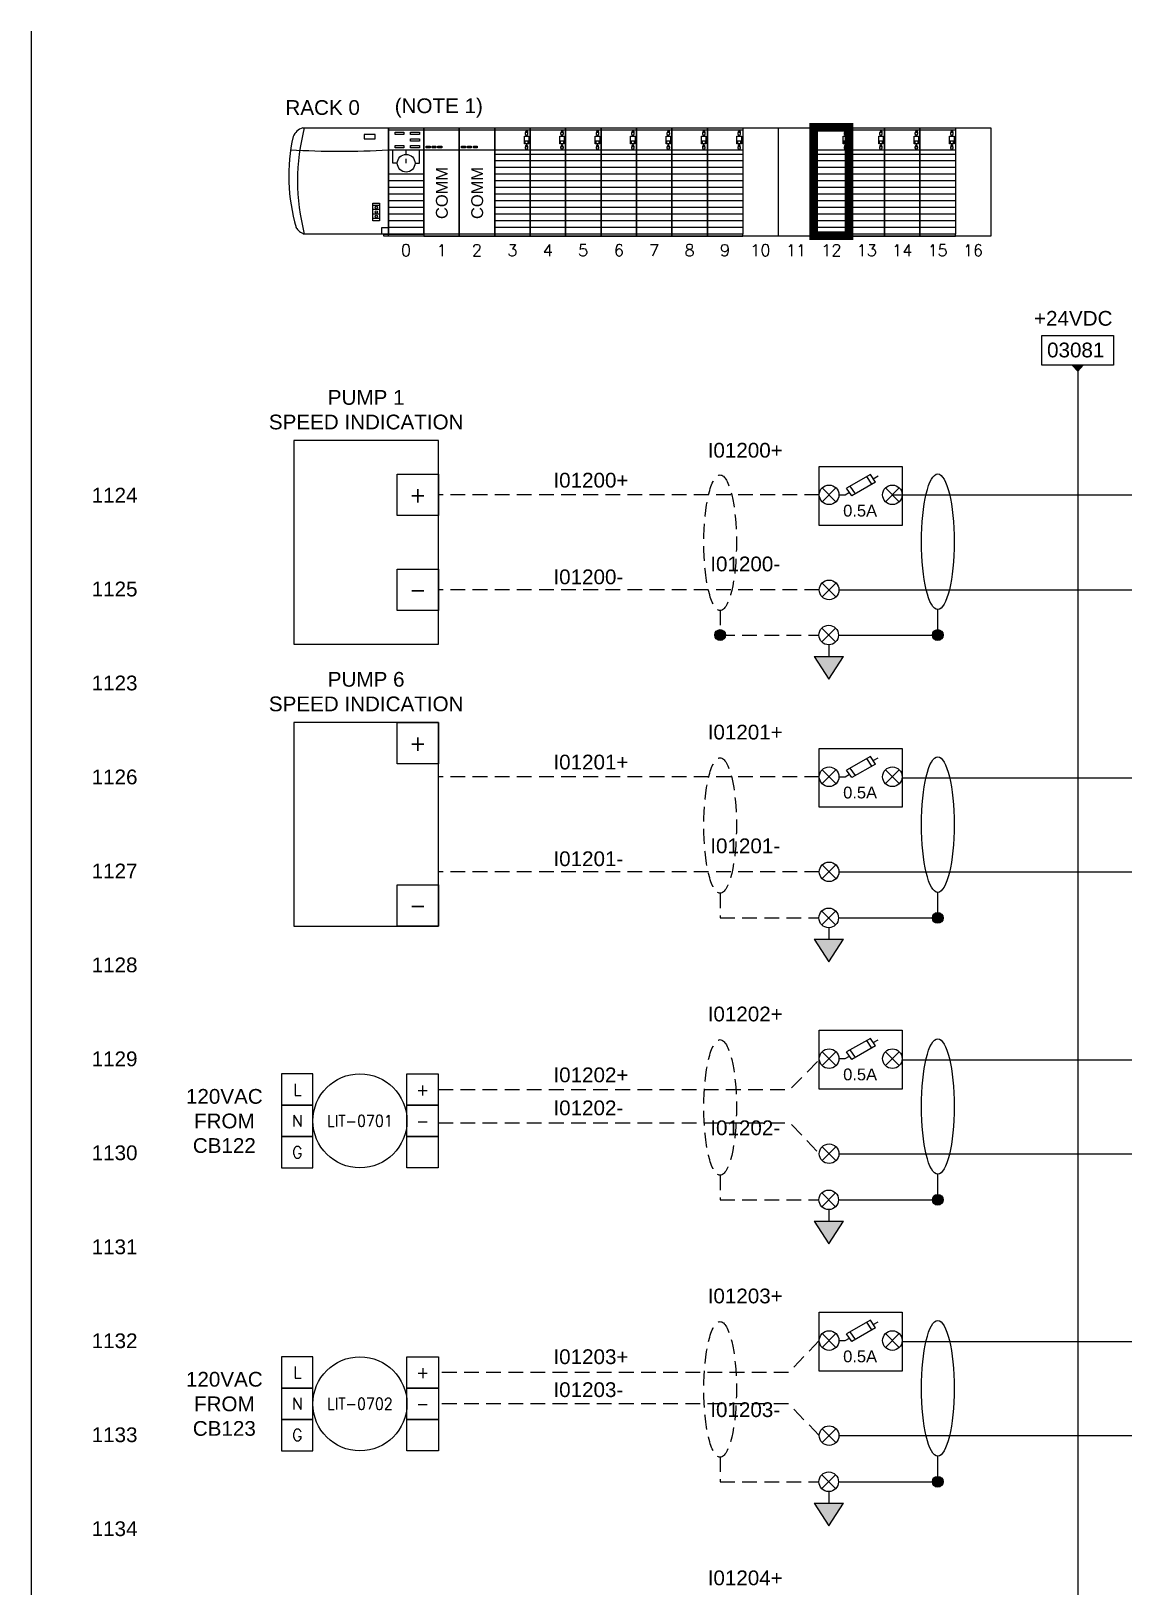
# Paper-space layout 'ANALOG INPUT CARD - A1 Sheet' of a CAD drawing. Extents: x 50 to 806, y 22 to 574.
# Drawn here: x 432.5 to 617.7, y 310.2 to 574 of the extents above; entities that cross this region are included whole.
import ezdxf
from ezdxf.enums import TextEntityAlignment as Align

# ---------------------------------------------------------------- set-up
doc = ezdxf.new("R2010")
doc.units = 0
doc.linetypes.add('HIDDEN', pattern=[0.375, 0.25, -0.125])
doc.layers.add('N-ANNO-TEXT', color=2, linetype='Continuous')
doc.layers.add('N-DIAG-HIDDEN', color=4, linetype='Continuous')
doc.layers.add('N-DIAG', color=4, linetype='Continuous', lineweight=25)
doc.layers.add('N-EQPM', color=4, linetype='Continuous', lineweight=25)
doc.styles.add('_CGS_2-5_NOTES', font='arial.ttf', dxfattribs={"height": 2.5})
doc.styles.add('ARIL', font='romans')
doc.styles.get("Standard").update_dxf_attribs({"font": 'arial.ttf'})
doc.styles.add('T1_2_5', font='simplex.shx', dxfattribs={"height": 2.5})

psp = doc.layouts.new('ANALOG INPUT CARD - A1 Sheet')

# ---------------------------------------------------------------- hatches: boundary and pattern name
at = {"layer": 'N-DIAG'}
for points in [[(609.89, 516.35), (610.82, 517.35), (608.96, 517.35)], [(567.68, 464.14), (570.16, 467.98), (565.19, 467.98)], [(567.68, 416.19), (570.16, 420.03), (565.19, 420.03)], [(567.68, 368.4), (570.16, 372.24), (565.19, 372.24)], [(567.68, 320.6), (570.16, 324.45), (565.19, 324.45)]]:
    psp.add_hatch(color=256, dxfattribs=at).paths.add_polyline_path(points)
h = psp.add_hatch(color=256, dxfattribs=at)
edge = h.paths.add_edge_path()
edge.add_arc((549.27, 471.61), 0.917, 0, 360)
h = psp.add_hatch(color=256, dxfattribs=at)
edge = h.paths.add_edge_path()
edge.add_arc((549.27, 471.61), 0.917, 0, 360)
h = psp.add_hatch(color=256, dxfattribs=at)
edge = h.paths.add_edge_path()
edge.add_arc((586.16, 471.61), 0.917, 0, 360)
h = psp.add_hatch(color=256, dxfattribs=at)
edge = h.paths.add_edge_path()
edge.add_arc((586.16, 471.61), 0.917, 0, 360)
h = psp.add_hatch(color=256, dxfattribs=at)
edge = h.paths.add_edge_path()
edge.add_arc((586.16, 423.66), 0.917, 0, 360)
h = psp.add_hatch(color=256, dxfattribs=at)
edge = h.paths.add_edge_path()
edge.add_arc((586.16, 423.66), 0.917, 0, 360)
h = psp.add_hatch(color=256, dxfattribs=at)
edge = h.paths.add_edge_path()
edge.add_arc((586.16, 375.87), 0.917, 0, 360)
h = psp.add_hatch(color=256, dxfattribs=at)
edge = h.paths.add_edge_path()
edge.add_arc((586.16, 375.87), 0.917, 0, 360)
h = psp.add_hatch(color=256, dxfattribs=at)
edge = h.paths.add_edge_path()
edge.add_arc((586.16, 328.07), 0.917, 0, 360)
h = psp.add_hatch(color=256, dxfattribs=at)
edge = h.paths.add_edge_path()
edge.add_arc((586.16, 328.07), 0.917, 0, 360)

# ---------------------------------------------------------------- linework, layer by layer
psp.add_line((499.06, 539.6), (493.05, 539.6))
for points in [[(499.06, 539.23), (505.07, 539.23), (505.07, 539.6), (499.06, 539.6)], [(505.07, 539.23), (511.07, 539.23), (511.07, 539.6), (505.07, 539.6)]]:
    psp.add_lwpolyline(points, close=True)
for p, q in [((609.89, 516.35), (608.96, 517.35)), ((610.82, 517.35), (608.96, 517.35)), ((609.89, 516.35), (610.82, 517.35)), ((609.89, 516.35), (609.89, 512.68)), ((569.4, 479.27), (681.06, 479.27)), ((565.19, 467.98), (567.68, 464.14)), ((567.68, 464.14), (570.16, 467.98)), ((580.13, 447.41), (681.06, 447.41)), ((569.4, 431.47), (681.06, 431.47)), ((565.19, 420.03), (567.68, 416.19)), ((567.68, 416.19), (570.16, 420.03)), ((580.13, 399.61), (681.06, 399.61)), ((569.4, 383.68), (681.06, 383.68)), ((565.19, 372.24), (567.68, 368.4)), ((567.68, 368.4), (570.16, 372.24)), ((580.13, 351.82), (609.89, 351.82)), ((609.89, 351.82), (681.06, 351.82)), ((569.4, 335.89), (681.06, 335.89)), ((565.19, 324.45), (567.68, 320.6)), ((567.68, 320.6), (570.16, 324.45))]:
    psp.add_line(p, q, dxfattribs=at)
at = {"layer": 'N-DIAG', "ltscale": 10}
for p, q in [((609.89, 512.68), (609.89, 495.2)), ((578.47, 495.39), (609.89, 495.39)), ((609.89, 495.39), (681.06, 495.39))]:
    psp.add_line(p, q, dxfattribs=at)
at = {"layer": 'N-DIAG'}
for points in [[(609.89, 495.2), (609.89, 351.82)], [(567.68, 469.95), (567.68, 467.98)], [(565.19, 467.98), (570.16, 467.98)], [(565.19, 420.03), (570.16, 420.03)], [(567.68, 422), (567.68, 420.03)], [(565.19, 372.24), (570.16, 372.24)], [(567.68, 374.2), (567.68, 372.24)], [(609.89, 351.82), (609.89, 120.13)], [(565.19, 324.45), (570.16, 324.45)], [(567.68, 326.41), (567.68, 324.45)]]:
    psp.add_lwpolyline(points, dxfattribs=at)
for centre in [(549.27, 471.61), (549.27, 471.61), (586.16, 471.61), (586.16, 471.61), (586.16, 423.66), (586.16, 423.66), (586.16, 375.87), (586.16, 375.87), (586.16, 328.07), (586.16, 328.07)]:
    psp.add_circle(centre, 0.917, dxfattribs=at)
at = {"layer": 'N-DIAG', "linetype": 'HIDDEN', "ltscale": 10}
for centre in [(549.27, 487.27), (549.27, 439.32), (549.27, 391.53), (549.27, 343.73)]:
    psp.add_ellipse(centre, major_axis=(0, 11.49), ratio=0.241404, dxfattribs=at)
at = {"layer": 'N-DIAG'}
for centre in [(586.16, 487.43), (586.16, 439.48), (586.16, 391.69), (586.16, 343.9)]:
    psp.add_ellipse(centre, major_axis=(0, 11.49), ratio=0.241404, dxfattribs=at)
at = {"layer": 'N-DIAG-HIDDEN', "linetype": 'HIDDEN', "ltscale": 10}
for p, q in [((566.08, 495.39), (501.52, 495.39)), ((566.08, 479.27), (501.52, 479.27)), ((549.27, 471.61), (566.02, 471.61)), ((566.08, 447.59), (501.52, 447.59)), ((566.08, 431.47), (501.52, 431.47)), ((549.27, 423.66), (566.02, 423.66)), ((549.27, 375.87), (566.02, 375.87)), ((549.27, 328.07), (566.02, 328.07))]:
    psp.add_line(p, q, dxfattribs=at)
at = {"layer": 'N-DIAG-HIDDEN', "ltscale": 10}
for p, q in [((586.16, 471.61), (586.16, 475.94)), ((569.34, 471.61), (586.16, 471.61)), ((586.16, 423.66), (586.16, 427.99)), ((569.34, 423.66), (586.16, 423.66)), ((586.16, 375.87), (586.16, 380.2)), ((569.34, 375.87), (586.16, 375.87)), ((586.16, 328.07), (586.16, 332.41)), ((569.34, 328.07), (586.16, 328.07))]:
    psp.add_line(p, q, dxfattribs=at)
at = {"layer": 'N-DIAG-HIDDEN', "linetype": 'HIDDEN', "ltscale": 10, "flags": 128}
for points in [[(549.27, 475.78), (549.27, 471.61), (549.27, 471.61)], [(549.27, 427.83), (549.27, 423.66), (549.27, 423.66)], [(501.51, 394.56), (561.12, 394.56), (566.08, 399.61)], [(501.51, 388.91), (561.12, 388.91), (566.08, 383.68)], [(549.27, 380.03), (549.27, 375.87), (549.27, 375.87)], [(566.08, 352.01), (560.89, 346.61), (501.52, 346.61)], [(566.08, 335.89), (560.89, 341.29), (501.52, 341.29)], [(549.27, 332.24), (549.27, 328.07), (549.27, 328.07)]]:
    psp.add_lwpolyline(points, dxfattribs=at)
at = {"layer": 'N-EQPM'}
for p, q in [((432.5, 574), (432.5, 70)), ((493.05, 557.24), (499.06, 557.24)), ((499.06, 557.24), (505.07, 557.24)), ((505.07, 557.24), (511.07, 557.24)), ((511.07, 557.24), (517.08, 557.24)), ((516.31, 556.91), (516.35, 556.9)), ((516.63, 556.79), (516.63, 556.81)), ((517.08, 557.62), (517.08, 539.23)), ((517.08, 557.24), (523.08, 557.24)), ((522.32, 556.91), (522.36, 556.9)), ((522.63, 556.79), (522.64, 556.81)), ((523.08, 557.24), (529.09, 557.24)), ((528.33, 556.91), (528.37, 556.9)), ((528.64, 556.79), (528.64, 556.81)), ((529.09, 557.24), (535.1, 557.24)), ((534.33, 556.91), (534.37, 556.9)), ((534.64, 556.79), (534.65, 556.81)), ((535.1, 557.24), (541.1, 557.24)), ((540.34, 556.91), (540.38, 556.9)), ((540.65, 556.79), (540.66, 556.81)), ((541.1, 557.24), (547.11, 557.24)), ((546.34, 556.91), (546.38, 556.9)), ((546.66, 556.79), (546.66, 556.81)), ((547.11, 557.62), (547.11, 539.23)), ((547.11, 557.24), (553.11, 557.24)), ((552.35, 556.91), (552.39, 556.9)), ((552.66, 556.79), (552.67, 556.81)), ((559.12, 557.62), (559.12, 539.23)), ((565.13, 557.24), (571.13, 557.24)), ((570.37, 556.91), (570.41, 556.9)), ((570.68, 556.79), (570.69, 556.81)), ((571.13, 557.24), (577.14, 557.24)), ((576.37, 556.91), (576.41, 556.9)), ((576.69, 556.79), (576.69, 556.81)), ((577.14, 557.24), (583.14, 557.24)), ((582.38, 556.91), (582.42, 556.9)), ((582.69, 556.79), (582.7, 556.81)), ((583.14, 557.24), (589.15, 557.24)), ((588.39, 556.91), (588.43, 556.9)), ((588.7, 556.79), (588.7, 556.81)), ((499.46, 554.52), (500.11, 554.52)), ((499.46, 554.24), (499.46, 554.52)), ((500.11, 554.24), (499.46, 554.24)), ((500.11, 554.52), (500.11, 554.24)), ((500.46, 554.52), (501.1, 554.52)), ((500.46, 554.24), (500.46, 554.52)), ((501.1, 554.24), (500.46, 554.24)), ((501.1, 554.52), (501.1, 554.24)), ((501.45, 554.52), (502.09, 554.52)), ((501.45, 554.24), (501.45, 554.52)), ((502.09, 554.24), (501.45, 554.24)), ((502.09, 554.52), (502.09, 554.24)), ((505.46, 554.52), (506.1, 554.52)), ((505.46, 554.24), (505.46, 554.52)), ((506.1, 554.24), (505.46, 554.24)), ((506.1, 554.52), (506.1, 554.24)), ((506.45, 554.52), (507.09, 554.52)), ((506.45, 554.24), (506.45, 554.52)), ((507.09, 554.24), (506.45, 554.24)), ((507.09, 554.52), (507.09, 554.24)), ((507.45, 554.52), (508.09, 554.52)), ((507.45, 554.24), (507.45, 554.52)), ((508.09, 554.24), (507.45, 554.24)), ((508.09, 554.52), (508.09, 554.24)), ((493.05, 553.86), (499.06, 553.86)), ((493.8, 551.61), (493.8, 553.86)), ((494.56, 551.61), (493.8, 551.61)), ((496.06, 553.11), (496.06, 553.86)), ((496.06, 551.61), (496.06, 552.36)), ((497.56, 551.61), (498.31, 551.61)), ((498.31, 551.61), (498.31, 553.86)), ((499.06, 553.86), (505.07, 553.86)), ((505.07, 553.86), (511.07, 553.86)), ((511.07, 553.86), (517.08, 553.86)), ((517.08, 553.11), (511.07, 553.11)), ((517.08, 551.99), (511.07, 551.99)), ((517.08, 553.86), (523.08, 553.86)), ((523.08, 553.11), (517.08, 553.11)), ((523.08, 551.99), (517.08, 551.99)), ((523.08, 553.86), (529.09, 553.86)), ((529.09, 553.11), (523.08, 553.11)), ((529.09, 551.99), (523.08, 551.99)), ((529.09, 553.86), (535.1, 553.86)), ((535.1, 553.11), (529.09, 553.11)), ((535.1, 551.99), (529.09, 551.99)), ((535.1, 553.86), (541.1, 553.86)), ((541.1, 553.11), (535.1, 553.11)), ((541.1, 551.99), (535.1, 551.99)), ((541.1, 553.86), (547.11, 553.86)), ((547.11, 553.11), (541.1, 553.11)), ((547.11, 551.99), (541.1, 551.99)), ((547.11, 553.86), (553.11, 553.86)), ((553.11, 553.11), (547.11, 553.11)), ((553.11, 551.99), (547.11, 551.99)), ((565.13, 553.86), (571.13, 553.86)), ((571.13, 553.11), (565.13, 553.11)), ((571.13, 551.99), (565.13, 551.99)), ((571.13, 553.86), (577.14, 553.86)), ((577.14, 553.11), (571.13, 553.11)), ((577.14, 551.99), (571.13, 551.99)), ((577.14, 553.86), (583.14, 553.86)), ((583.14, 553.11), (577.14, 553.11)), ((583.14, 551.99), (577.14, 551.99)), ((583.14, 553.86), (589.15, 553.86)), ((589.15, 553.11), (583.14, 553.11)), ((589.15, 551.99), (583.14, 551.99)), ((499.06, 549.74), (493.05, 549.74)), ((499.06, 548.61), (493.05, 548.61)), ((517.08, 550.86), (511.07, 550.86)), ((517.08, 549.74), (511.07, 549.74)), ((517.08, 548.61), (511.07, 548.61)), ((523.08, 550.86), (517.08, 550.86)), ((523.08, 549.74), (517.08, 549.74)), ((523.08, 548.61), (517.08, 548.61)), ((529.09, 550.86), (523.08, 550.86)), ((529.09, 549.74), (523.08, 549.74)), ((529.09, 548.61), (523.08, 548.61)), ((535.1, 550.86), (529.09, 550.86)), ((535.1, 549.74), (529.09, 549.74)), ((535.1, 548.61), (529.09, 548.61)), ((541.1, 550.86), (535.1, 550.86)), ((541.1, 549.74), (535.1, 549.74)), ((541.1, 548.61), (535.1, 548.61)), ((547.11, 550.86), (541.1, 550.86)), ((547.11, 549.74), (541.1, 549.74)), ((547.11, 548.61), (541.1, 548.61)), ((553.11, 550.86), (547.11, 550.86)), ((553.11, 549.74), (547.11, 549.74)), ((553.11, 548.61), (547.11, 548.61)), ((571.13, 550.86), (565.13, 550.86)), ((571.13, 549.74), (565.13, 549.74)), ((571.13, 548.61), (565.13, 548.61)), ((577.14, 550.86), (571.13, 550.86)), ((577.14, 549.74), (571.13, 549.74)), ((577.14, 548.61), (571.13, 548.61)), ((583.14, 550.86), (577.14, 550.86)), ((583.14, 549.74), (577.14, 549.74)), ((583.14, 548.61), (577.14, 548.61)), ((589.15, 550.86), (583.14, 550.86)), ((589.15, 549.74), (583.14, 549.74)), ((589.15, 548.61), (583.14, 548.61)), ((499.06, 547.48), (493.05, 547.48)), ((499.06, 546.36), (493.05, 546.36)), ((517.08, 547.48), (511.07, 547.48)), ((517.08, 546.36), (511.07, 546.36)), ((523.08, 547.48), (517.08, 547.48)), ((523.08, 546.36), (517.08, 546.36)), ((529.09, 547.48), (523.08, 547.48)), ((529.09, 546.36), (523.08, 546.36)), ((535.1, 547.48), (529.09, 547.48)), ((535.1, 546.36), (529.09, 546.36)), ((541.1, 547.48), (535.1, 547.48)), ((541.1, 546.36), (535.1, 546.36)), ((547.11, 547.48), (541.1, 547.48)), ((547.11, 546.36), (541.1, 546.36)), ((553.11, 547.48), (547.11, 547.48)), ((553.11, 546.36), (547.11, 546.36)), ((571.13, 547.48), (565.13, 547.48)), ((571.13, 546.36), (565.13, 546.36)), ((577.14, 547.48), (571.13, 547.48)), ((577.14, 546.36), (571.13, 546.36)), ((583.14, 547.48), (577.14, 547.48)), ((583.14, 546.36), (577.14, 546.36)), ((589.15, 547.48), (583.14, 547.48)), ((589.15, 546.36), (583.14, 546.36)), ((490.43, 544.48), (491.55, 544.48)), ((491.55, 543.73), (490.43, 543.73)), ((499.06, 545.23), (493.05, 545.23)), ((499.06, 544.11), (493.05, 544.11)), ((517.08, 545.23), (511.07, 545.23)), ((517.08, 544.11), (511.07, 544.11)), ((523.08, 545.23), (517.08, 545.23)), ((523.08, 544.11), (517.08, 544.11)), ((529.09, 545.23), (523.08, 545.23)), ((529.09, 544.11), (523.08, 544.11)), ((535.1, 545.23), (529.09, 545.23)), ((535.1, 544.11), (529.09, 544.11)), ((541.1, 545.23), (535.1, 545.23)), ((541.1, 544.11), (535.1, 544.11)), ((547.11, 545.23), (541.1, 545.23)), ((547.11, 544.11), (541.1, 544.11)), ((553.11, 545.23), (547.11, 545.23)), ((553.11, 544.11), (547.11, 544.11)), ((571.13, 545.23), (565.13, 545.23)), ((571.13, 544.11), (565.13, 544.11)), ((577.14, 545.23), (571.13, 545.23)), ((577.14, 544.11), (571.13, 544.11)), ((583.14, 545.23), (577.14, 545.23)), ((583.14, 544.11), (577.14, 544.11)), ((589.15, 545.23), (583.14, 545.23)), ((589.15, 544.11), (583.14, 544.11)), ((491.55, 542.98), (490.43, 542.98)), ((491.55, 542.23), (490.43, 542.23)), ((499.06, 542.98), (493.05, 542.98)), ((499.06, 541.85), (493.05, 541.85)), ((499.06, 540.73), (493.05, 540.73)), ((517.08, 542.98), (511.07, 542.98)), ((517.08, 541.85), (511.07, 541.85)), ((517.08, 540.73), (511.07, 540.73)), ((523.08, 542.98), (517.08, 542.98)), ((523.08, 541.85), (517.08, 541.85)), ((523.08, 540.73), (517.08, 540.73)), ((529.09, 542.98), (523.08, 542.98)), ((529.09, 541.85), (523.08, 541.85)), ((529.09, 540.73), (523.08, 540.73)), ((535.1, 542.98), (529.09, 542.98)), ((535.1, 541.85), (529.09, 541.85)), ((535.1, 540.73), (529.09, 540.73)), ((541.1, 542.98), (535.1, 542.98)), ((541.1, 541.85), (535.1, 541.85)), ((541.1, 540.73), (535.1, 540.73)), ((547.11, 542.98), (541.1, 542.98)), ((547.11, 541.85), (541.1, 541.85)), ((547.11, 540.73), (541.1, 540.73)), ((553.11, 542.98), (547.11, 542.98)), ((553.11, 541.85), (547.11, 541.85)), ((553.11, 540.73), (547.11, 540.73)), ((571.13, 542.98), (565.13, 542.98)), ((571.13, 541.85), (565.13, 541.85)), ((571.13, 540.73), (565.13, 540.73)), ((577.14, 542.98), (571.13, 542.98)), ((577.14, 541.85), (571.13, 541.85)), ((577.14, 540.73), (571.13, 540.73)), ((583.14, 542.98), (577.14, 542.98)), ((583.14, 541.85), (577.14, 541.85)), ((583.14, 540.73), (577.14, 540.73)), ((589.15, 542.98), (583.14, 542.98)), ((589.15, 541.85), (583.14, 541.85)), ((589.15, 540.73), (583.14, 540.73)), ((505.07, 539.6), (499.06, 539.6)), ((511.07, 539.6), (505.07, 539.6)), ((517.08, 539.6), (511.07, 539.6)), ((523.08, 539.6), (517.08, 539.6)), ((529.09, 539.6), (523.08, 539.6)), ((535.1, 539.6), (529.09, 539.6)), ((541.1, 539.6), (535.1, 539.6)), ((547.11, 539.6), (541.1, 539.6)), ((553.11, 539.6), (547.11, 539.6)), ((571.13, 539.6), (565.13, 539.6)), ((577.14, 539.6), (571.13, 539.6)), ((583.14, 539.6), (577.14, 539.6)), ((589.15, 539.6), (583.14, 539.6)), ((574.75, 498.82), (570.72, 496.51)), ((574.75, 498.82), (570.72, 496.51)), ((574.75, 498.82), (570.72, 496.51)), ((574.75, 498.82), (570.72, 496.51)), ((574.75, 498.82), (570.72, 496.51)), ((574.75, 498.82), (570.72, 496.51)), ((575.6, 497.53), (574.75, 498.82)), ((575.6, 497.53), (574.75, 498.82)), ((575.6, 497.53), (574.75, 498.82)), ((575.6, 497.53), (574.75, 498.82)), ((575.6, 497.53), (574.75, 498.82)), ((575.6, 497.53), (574.75, 498.82)), ((575.22, 498.11), (576.04, 498.58)), ((575.22, 498.11), (576.04, 498.58)), ((575.22, 498.11), (576.04, 498.58)), ((575.22, 498.11), (576.04, 498.58)), ((575.22, 498.11), (576.04, 498.58)), ((575.22, 498.11), (576.04, 498.58)), ((566.64, 496.49), (568.85, 494.28)), ((568.85, 496.49), (566.64, 494.28)), ((566.64, 496.49), (568.85, 494.28)), ((568.85, 496.49), (566.64, 494.28)), ((566.64, 496.49), (568.85, 494.28)), ((568.85, 496.49), (566.64, 494.28)), ((566.64, 496.49), (568.85, 494.28)), ((568.85, 496.49), (566.64, 494.28)), ((571.58, 495.23), (570.72, 496.51)), ((571.58, 495.23), (570.72, 496.51)), ((571.58, 495.23), (570.72, 496.51)), ((571.58, 495.23), (570.72, 496.51)), ((571.58, 495.23), (570.72, 496.51)), ((571.58, 495.23), (570.72, 496.51)), ((572.19, 495.57), (571.33, 496.86)), ((572.19, 495.57), (571.33, 496.86)), ((572.19, 495.57), (571.33, 496.86)), ((572.19, 495.57), (571.33, 496.86)), ((572.19, 495.57), (571.33, 496.86)), ((572.19, 495.57), (571.33, 496.86)), ((575.6, 497.53), (571.58, 495.23)), ((575.6, 497.53), (571.58, 495.23)), ((575.6, 497.53), (571.58, 495.23)), ((575.6, 497.53), (571.58, 495.23)), ((575.6, 497.53), (571.58, 495.23)), ((575.6, 497.53), (571.58, 495.23)), ((575, 497.19), (574.14, 498.47)), ((575, 497.19), (574.14, 498.47)), ((575, 497.19), (574.14, 498.47)), ((575, 497.19), (574.14, 498.47)), ((575, 497.19), (574.14, 498.47)), ((575, 497.19), (574.14, 498.47)), ((577.37, 496.49), (579.58, 494.28)), ((579.58, 496.49), (577.37, 494.28)), ((577.37, 496.49), (579.58, 494.28)), ((579.58, 496.49), (577.37, 494.28)), ((569.4, 495.39), (570.46, 495.39)), ((569.4, 495.39), (570.46, 495.39)), ((570.46, 495.39), (571.2, 495.81)), ((570.46, 495.39), (571.2, 495.81)), ((570.46, 495.39), (571.2, 495.81)), ((570.46, 495.39), (571.2, 495.81)), ((570.46, 495.39), (571.2, 495.81)), ((570.46, 495.39), (571.2, 495.81)), ((566.64, 480.37), (568.85, 478.16)), ((568.85, 480.37), (566.64, 478.16)), ((566.57, 472.72), (568.78, 470.5)), ((568.78, 472.72), (566.57, 470.5)), ((574.75, 451.03), (570.72, 448.72)), ((574.75, 451.03), (570.72, 448.72)), ((574.75, 451.03), (570.72, 448.72)), ((574.75, 451.03), (570.72, 448.72)), ((574.75, 451.03), (570.72, 448.72)), ((574.75, 451.03), (570.72, 448.72)), ((575.6, 449.74), (574.75, 451.03)), ((575.6, 449.74), (574.75, 451.03)), ((575.6, 449.74), (574.75, 451.03)), ((575.6, 449.74), (574.75, 451.03)), ((575.6, 449.74), (574.75, 451.03)), ((575.6, 449.74), (574.75, 451.03)), ((566.64, 448.7), (568.85, 446.49)), ((568.85, 448.7), (566.64, 446.49)), ((566.64, 448.7), (568.85, 446.49)), ((568.85, 448.7), (566.64, 446.49)), ((566.64, 448.7), (568.85, 446.49)), ((568.85, 448.7), (566.64, 446.49)), ((566.64, 448.7), (568.85, 446.49)), ((568.85, 448.7), (566.64, 446.49)), ((571.58, 447.44), (570.72, 448.72)), ((571.58, 447.44), (570.72, 448.72)), ((571.58, 447.44), (570.72, 448.72)), ((571.58, 447.44), (570.72, 448.72)), ((571.58, 447.44), (570.72, 448.72)), ((571.58, 447.44), (570.72, 448.72)), ((572.19, 447.78), (571.33, 449.07)), ((572.19, 447.78), (571.33, 449.07)), ((572.19, 447.78), (571.33, 449.07)), ((572.19, 447.78), (571.33, 449.07)), ((572.19, 447.78), (571.33, 449.07)), ((572.19, 447.78), (571.33, 449.07)), ((575.6, 449.74), (571.58, 447.44)), ((575.6, 449.74), (571.58, 447.44)), ((575.6, 449.74), (571.58, 447.44)), ((575.6, 449.74), (571.58, 447.44)), ((575.6, 449.74), (571.58, 447.44)), ((575.6, 449.74), (571.58, 447.44)), ((575, 449.39), (574.14, 450.68)), ((575, 449.39), (574.14, 450.68)), ((575, 449.39), (574.14, 450.68)), ((575, 449.39), (574.14, 450.68)), ((575, 449.39), (574.14, 450.68)), ((575, 449.39), (574.14, 450.68)), ((575.22, 450.32), (576.04, 450.79)), ((575.22, 450.32), (576.04, 450.79)), ((575.22, 450.32), (576.04, 450.79)), ((575.22, 450.32), (576.04, 450.79)), ((575.22, 450.32), (576.04, 450.79)), ((575.22, 450.32), (576.04, 450.79)), ((577.37, 448.7), (579.58, 446.49)), ((579.58, 448.7), (577.37, 446.49)), ((577.37, 448.7), (579.58, 446.49)), ((579.58, 448.7), (577.37, 446.49)), ((569.4, 447.59), (570.46, 447.59)), ((569.4, 447.59), (570.46, 447.59)), ((570.46, 447.59), (571.2, 448.02)), ((570.46, 447.59), (571.2, 448.02)), ((570.46, 447.59), (571.2, 448.02)), ((570.46, 447.59), (571.2, 448.02)), ((570.46, 447.59), (571.2, 448.02)), ((570.46, 447.59), (571.2, 448.02)), ((566.64, 432.58), (568.85, 430.37)), ((568.85, 432.58), (566.64, 430.37)), ((566.57, 424.77), (568.78, 422.55)), ((568.78, 424.77), (566.57, 422.55)), ((566.64, 400.91), (568.85, 398.69)), ((568.85, 400.91), (566.64, 398.69)), ((566.64, 400.91), (568.85, 398.69)), ((568.85, 400.91), (566.64, 398.69)), ((566.64, 400.91), (568.85, 398.69)), ((568.85, 400.91), (566.64, 398.69)), ((566.64, 400.91), (568.85, 398.69)), ((568.85, 400.91), (566.64, 398.69)), ((574.75, 403.23), (570.72, 400.93)), ((574.75, 403.23), (570.72, 400.93)), ((574.75, 403.23), (570.72, 400.93)), ((574.75, 403.23), (570.72, 400.93)), ((574.75, 403.23), (570.72, 400.93)), ((574.75, 403.23), (570.72, 400.93)), ((571.58, 399.64), (570.72, 400.93)), ((571.58, 399.64), (570.72, 400.93)), ((571.58, 399.64), (570.72, 400.93)), ((571.58, 399.64), (570.72, 400.93)), ((571.58, 399.64), (570.72, 400.93)), ((571.58, 399.64), (570.72, 400.93)), ((572.19, 399.99), (571.33, 401.27)), ((572.19, 399.99), (571.33, 401.27)), ((572.19, 399.99), (571.33, 401.27)), ((572.19, 399.99), (571.33, 401.27)), ((572.19, 399.99), (571.33, 401.27)), ((572.19, 399.99), (571.33, 401.27)), ((575.6, 401.95), (571.58, 399.64)), ((575.6, 401.95), (571.58, 399.64)), ((575.6, 401.95), (571.58, 399.64)), ((575.6, 401.95), (571.58, 399.64)), ((575.6, 401.95), (571.58, 399.64)), ((575.6, 401.95), (571.58, 399.64)), ((575, 401.6), (574.14, 402.89)), ((575, 401.6), (574.14, 402.89)), ((575, 401.6), (574.14, 402.89)), ((575, 401.6), (574.14, 402.89)), ((575, 401.6), (574.14, 402.89)), ((575, 401.6), (574.14, 402.89)), ((575.6, 401.95), (574.75, 403.23)), ((575.6, 401.95), (574.75, 403.23)), ((575.6, 401.95), (574.75, 403.23)), ((575.6, 401.95), (574.75, 403.23)), ((575.6, 401.95), (574.75, 403.23)), ((575.6, 401.95), (574.75, 403.23)), ((575.22, 402.52), (576.04, 402.99)), ((575.22, 402.52), (576.04, 402.99)), ((575.22, 402.52), (576.04, 402.99)), ((575.22, 402.52), (576.04, 402.99)), ((575.22, 402.52), (576.04, 402.99)), ((575.22, 402.52), (576.04, 402.99)), ((577.37, 400.91), (579.58, 398.69)), ((579.58, 400.91), (577.37, 398.69)), ((577.37, 400.91), (579.58, 398.69)), ((579.58, 400.91), (577.37, 398.69)), ((569.4, 399.8), (570.46, 399.8)), ((569.4, 399.8), (570.46, 399.8)), ((570.46, 399.8), (571.2, 400.22)), ((570.46, 399.8), (571.2, 400.22)), ((570.46, 399.8), (571.2, 400.22)), ((570.46, 399.8), (571.2, 400.22)), ((570.46, 399.8), (571.2, 400.22)), ((570.46, 399.8), (571.2, 400.22)), ((566.64, 384.79), (568.85, 382.57)), ((568.85, 384.79), (566.64, 382.57)), ((566.57, 376.97), (568.78, 374.76)), ((568.78, 376.97), (566.57, 374.76)), ((574.75, 355.44), (570.72, 353.14)), ((574.75, 355.44), (570.72, 353.14)), ((574.75, 355.44), (570.72, 353.14)), ((574.75, 355.44), (570.72, 353.14)), ((574.75, 355.44), (570.72, 353.14)), ((574.75, 355.44), (570.72, 353.14)), ((572.19, 352.2), (571.33, 353.48)), ((572.19, 352.2), (571.33, 353.48)), ((572.19, 352.2), (571.33, 353.48)), ((572.19, 352.2), (571.33, 353.48)), ((572.19, 352.2), (571.33, 353.48)), ((572.19, 352.2), (571.33, 353.48)), ((575.6, 354.15), (571.58, 351.85)), ((575.6, 354.15), (571.58, 351.85)), ((575.6, 354.15), (571.58, 351.85)), ((575.6, 354.15), (571.58, 351.85)), ((575.6, 354.15), (571.58, 351.85)), ((575.6, 354.15), (571.58, 351.85)), ((575, 353.81), (574.14, 355.1)), ((575, 353.81), (574.14, 355.1)), ((575, 353.81), (574.14, 355.1)), ((575, 353.81), (574.14, 355.1)), ((575, 353.81), (574.14, 355.1)), ((575, 353.81), (574.14, 355.1)), ((575.6, 354.15), (574.75, 355.44)), ((575.6, 354.15), (574.75, 355.44)), ((575.6, 354.15), (574.75, 355.44)), ((575.6, 354.15), (574.75, 355.44)), ((575.6, 354.15), (574.75, 355.44)), ((575.6, 354.15), (574.75, 355.44)), ((575.22, 354.73), (576.04, 355.2)), ((575.22, 354.73), (576.04, 355.2)), ((575.22, 354.73), (576.04, 355.2)), ((575.22, 354.73), (576.04, 355.2)), ((575.22, 354.73), (576.04, 355.2)), ((575.22, 354.73), (576.04, 355.2)), ((566.64, 353.12), (568.85, 350.9)), ((568.85, 353.12), (566.64, 350.9)), ((566.64, 353.12), (568.85, 350.9)), ((568.85, 353.12), (566.64, 350.9)), ((566.64, 353.12), (568.85, 350.9)), ((568.85, 353.12), (566.64, 350.9)), ((566.64, 353.12), (568.85, 350.9)), ((568.85, 353.12), (566.64, 350.9)), ((569.4, 352.01), (570.46, 352.01)), ((569.4, 352.01), (570.46, 352.01)), ((570.46, 352.01), (571.2, 352.43)), ((570.46, 352.01), (571.2, 352.43)), ((570.46, 352.01), (571.2, 352.43)), ((570.46, 352.01), (571.2, 352.43)), ((570.46, 352.01), (571.2, 352.43)), ((570.46, 352.01), (571.2, 352.43)), ((571.58, 351.85), (570.72, 353.14)), ((571.58, 351.85), (570.72, 353.14)), ((571.58, 351.85), (570.72, 353.14)), ((571.58, 351.85), (570.72, 353.14)), ((571.58, 351.85), (570.72, 353.14)), ((571.58, 351.85), (570.72, 353.14)), ((577.37, 353.12), (579.58, 350.9)), ((579.58, 353.12), (577.37, 350.9)), ((577.37, 353.12), (579.58, 350.9)), ((579.58, 353.12), (577.37, 350.9)), ((566.64, 337), (568.85, 334.78)), ((568.85, 337), (566.64, 334.78)), ((566.57, 329.18), (568.78, 326.97)), ((568.78, 329.18), (566.57, 326.97))]:
    psp.add_line(p, q, dxfattribs=at)
for points in [[(478.52, 557.62), (493.05, 557.62), (493.05, 539.6), (478.79, 539.6)], [(516.63, 556.79), (516.28, 556.79)], [(522.63, 556.79), (522.29, 556.79)], [(528.64, 556.79), (528.29, 556.79)], [(534.64, 556.79), (534.3, 556.79)], [(540.65, 556.79), (540.3, 556.79)], [(546.66, 556.79), (546.31, 556.79)], [(552.66, 556.79), (552.32, 556.79)], [(570.68, 556.79), (570.33, 556.79)], [(576.69, 556.79), (576.34, 556.79)], [(582.69, 556.79), (582.35, 556.79)], [(588.7, 556.79), (588.35, 556.79)], [(516.62, 554.4), (516.32, 554.4)], [(522.62, 554.4), (522.33, 554.4)], [(528.63, 554.4), (528.33, 554.4)], [(534.63, 554.4), (534.34, 554.4)], [(540.64, 554.4), (540.35, 554.4)], [(546.65, 554.4), (546.35, 554.4)], [(552.65, 554.4), (552.36, 554.4)], [(570.67, 554.4), (570.38, 554.4)], [(576.68, 554.4), (576.38, 554.4)], [(582.68, 554.4), (582.39, 554.4)], [(588.69, 554.4), (588.39, 554.4)], [(566.08, 490.2), (566.08, 500.19), (580.13, 500.19), (580.13, 490.2), (566.08, 490.2)], [(566.08, 490.2), (566.08, 500.19), (580.13, 500.19), (580.13, 490.2), (566.08, 490.2)], [(566.08, 442.41), (566.08, 452.4), (580.13, 452.4), (580.13, 442.41), (566.08, 442.41)], [(566.08, 442.41), (566.08, 452.4), (580.13, 452.4), (580.13, 442.41), (566.08, 442.41)], [(566.08, 394.62), (566.08, 404.61), (580.13, 404.61), (580.13, 394.62), (566.08, 394.62)], [(566.08, 394.62), (566.08, 404.61), (580.13, 404.61), (580.13, 394.62), (566.08, 394.62)], [(566.08, 346.83), (566.08, 356.81), (580.13, 356.81), (580.13, 346.83), (566.08, 346.83)], [(566.08, 346.83), (566.08, 356.81), (580.13, 356.81), (580.13, 346.83), (566.08, 346.83)]]:
    psp.add_lwpolyline(points, dxfattribs=at)
for points in [[(499.06, 539.6), (493.05, 539.6), (493.05, 557.62), (499.06, 557.62)], [(493.05, 557.62), (595.16, 557.62), (595.16, 539.23), (493.05, 539.23)], [(494.18, 556.87), (495.68, 556.87), (495.68, 556.49), (494.18, 556.49)], [(496.81, 556.87), (498.31, 556.87), (498.31, 556.49), (496.81, 556.49)], [(505.07, 539.6), (499.06, 539.6), (499.06, 557.62), (505.07, 557.62)], [(511.07, 539.6), (505.07, 539.6), (505.07, 557.62), (511.07, 557.62)], [(517.08, 539.6), (511.07, 539.6), (511.07, 557.62), (517.08, 557.62)], [(523.08, 539.6), (517.08, 539.6), (517.08, 557.62), (523.08, 557.62)], [(529.09, 539.6), (523.08, 539.6), (523.08, 557.62), (529.09, 557.62)], [(535.1, 539.6), (529.09, 539.6), (529.09, 557.62), (535.1, 557.62)], [(541.1, 539.6), (535.1, 539.6), (535.1, 557.62), (541.1, 557.62)], [(547.11, 539.6), (541.1, 539.6), (541.1, 557.62), (547.11, 557.62)], [(553.11, 539.6), (547.11, 539.6), (547.11, 557.62), (553.11, 557.62)], [(571.13, 539.6), (565.13, 539.6), (565.13, 557.62), (571.13, 557.62)], [(577.14, 539.6), (571.13, 539.6), (571.13, 557.62), (577.14, 557.62)], [(583.14, 539.6), (577.14, 539.6), (577.14, 557.62), (583.14, 557.62)], [(589.15, 539.6), (583.14, 539.6), (583.14, 557.62), (589.15, 557.62)], [(490.8, 556.49), (488.92, 556.49), (488.92, 555.74), (490.8, 555.74)], [(494.18, 554.62), (495.68, 554.62), (495.68, 554.24), (494.18, 554.24)], [(496.81, 555.74), (498.31, 555.74), (498.31, 555.37), (496.81, 555.37)], [(496.81, 554.62), (498.31, 554.62), (498.31, 554.24), (496.81, 554.24)], [(516.09, 556.18), (516.84, 556.18), (516.84, 554.87), (516.09, 554.87)], [(516.19, 554.96), (516.75, 554.96), (516.75, 555.34), (516.19, 555.34)], [(522.1, 556.18), (522.85, 556.18), (522.85, 554.87), (522.1, 554.87)], [(522.19, 554.96), (522.76, 554.96), (522.76, 555.34), (522.19, 555.34)], [(528.11, 556.18), (528.86, 556.18), (528.86, 554.87), (528.11, 554.87)], [(528.2, 554.96), (528.76, 554.96), (528.76, 555.34), (528.2, 555.34)], [(534.11, 556.18), (534.86, 556.18), (534.86, 554.87), (534.11, 554.87)], [(534.2, 554.96), (534.77, 554.96), (534.77, 555.34), (534.2, 555.34)], [(540.12, 556.18), (540.87, 556.18), (540.87, 554.87), (540.12, 554.87)], [(540.21, 554.96), (540.77, 554.96), (540.77, 555.34), (540.21, 555.34)], [(546.12, 556.18), (546.87, 556.18), (546.87, 554.87), (546.12, 554.87)], [(546.22, 554.96), (546.78, 554.96), (546.78, 555.34), (546.22, 555.34)], [(552.13, 556.18), (552.88, 556.18), (552.88, 554.87), (552.13, 554.87)], [(552.22, 554.96), (552.79, 554.96), (552.79, 555.34), (552.22, 555.34)], [(570.15, 556.18), (570.9, 556.18), (570.9, 554.87), (570.15, 554.87)], [(570.24, 554.96), (570.8, 554.96), (570.8, 555.34), (570.24, 555.34)], [(576.15, 556.18), (576.9, 556.18), (576.9, 554.87), (576.15, 554.87)], [(576.25, 554.96), (576.81, 554.96), (576.81, 555.34), (576.25, 555.34)], [(582.16, 556.18), (582.91, 556.18), (582.91, 554.87), (582.16, 554.87)], [(582.25, 554.96), (582.82, 554.96), (582.82, 555.34), (582.25, 555.34)], [(588.17, 556.18), (588.92, 556.18), (588.92, 554.87), (588.17, 554.87)], [(588.26, 554.96), (588.82, 554.96), (588.82, 555.34), (588.26, 555.34)], [(490.43, 544.86), (491.55, 544.86), (491.55, 541.85), (490.43, 541.85)], [(493.05, 539.6), (491.93, 539.6), (491.93, 540.73), (493.05, 540.73)], [(492.3, 539.6), (499.06, 539.6), (499.06, 539.23), (492.3, 539.23)], [(511.07, 539.23), (517.08, 539.23), (517.08, 539.6), (511.07, 539.6)], [(517.08, 539.23), (523.08, 539.23), (523.08, 539.6), (517.08, 539.6)], [(523.08, 539.23), (529.09, 539.23), (529.09, 539.6), (523.08, 539.6)], [(529.09, 539.23), (535.1, 539.23), (535.1, 539.6), (529.09, 539.6)], [(535.1, 539.23), (541.1, 539.23), (541.1, 539.6), (535.1, 539.6)], [(541.1, 539.23), (547.11, 539.23), (547.11, 539.6), (541.1, 539.6)], [(547.11, 539.23), (553.11, 539.23), (553.11, 539.6), (547.11, 539.6)], [(565.13, 539.23), (571.13, 539.23), (571.13, 539.6), (565.13, 539.6)], [(571.13, 539.23), (577.14, 539.23), (577.14, 539.6), (571.13, 539.6)], [(577.14, 539.23), (583.14, 539.23), (583.14, 539.6), (577.14, 539.6)], [(583.14, 539.23), (589.15, 539.23), (589.15, 539.6), (583.14, 539.6)], [(603.81, 522.42), (615.97, 522.42), (615.97, 517.35), (603.81, 517.35)], [(501.52, 504.58), (477.04, 504.58), (477.04, 470.08), (501.52, 470.08)], [(494.52, 498.89), (501.52, 498.89), (501.52, 491.89), (494.52, 491.89)], [(494.52, 482.77), (501.52, 482.77), (501.52, 475.77), (494.52, 475.77)], [(501.52, 456.78), (477.04, 456.78), (477.04, 422.28), (501.52, 422.28)], [(494.52, 456.78), (501.52, 456.78), (501.52, 449.78), (494.52, 449.78)], [(494.52, 429.28), (501.52, 429.28), (501.52, 422.28), (494.52, 422.28)], [(480.27, 397.22), (474.95, 397.22), (474.95, 391.91), (480.27, 391.91)], [(496.2, 397.22), (501.51, 397.22), (501.51, 391.91), (496.2, 391.91)], [(480.27, 391.91), (474.95, 391.91), (474.95, 386.59), (480.27, 386.59)], [(496.2, 391.91), (501.51, 391.91), (501.51, 386.59), (496.2, 386.59)], [(480.27, 386.59), (474.95, 386.59), (474.95, 381.28), (480.27, 381.28)], [(496.2, 386.59), (501.51, 386.59), (501.51, 381.28), (496.2, 381.28)], [(480.27, 349.27), (474.95, 349.27), (474.95, 343.95), (480.27, 343.95)], [(496.2, 349.27), (501.52, 349.27), (501.52, 343.95), (496.2, 343.95)], [(480.27, 343.95), (474.95, 343.95), (474.95, 338.64), (480.27, 338.64)], [(496.2, 343.95), (501.52, 343.95), (501.52, 338.64), (496.2, 338.64)], [(480.27, 338.64), (474.95, 338.64), (474.95, 333.32), (480.27, 333.32)], [(496.2, 338.64), (501.52, 338.64), (501.52, 333.32), (496.2, 333.32)]]:
    psp.add_lwpolyline(points, close=True, dxfattribs=at)
for points in [[(516.28, 556.79), (516.27, 556.79, 0.414214), (516.23, 556.76), (516.23, 556.61)], [(516.7, 556.61), (516.7, 556.76, 0.417757), (516.67, 556.79), (516.67, 556.79)], [(522.29, 556.79), (522.28, 556.79, 0.414214), (522.24, 556.76), (522.24, 556.61)], [(522.71, 556.61), (522.71, 556.76, 0.417757), (522.68, 556.79), (522.68, 556.79)], [(528.29, 556.79), (528.28, 556.79, 0.414214), (528.25, 556.76), (528.25, 556.61)], [(528.71, 556.61), (528.71, 556.76, 0.417757), (528.68, 556.79), (528.68, 556.79)], [(534.3, 556.79), (534.29, 556.79, 0.414214), (534.25, 556.76), (534.25, 556.61)], [(534.72, 556.61), (534.72, 556.76, 0.417757), (534.69, 556.79), (534.69, 556.79)], [(540.3, 556.79), (540.3, 556.79, 0.414214), (540.26, 556.76), (540.26, 556.61)], [(540.73, 556.61), (540.73, 556.76, 0.417757), (540.69, 556.79), (540.69, 556.79)], [(546.31, 556.79), (546.3, 556.79, 0.414214), (546.26, 556.76), (546.26, 556.61)], [(546.73, 556.61), (546.73, 556.76, 0.417757), (546.7, 556.79), (546.7, 556.79)], [(552.32, 556.79), (552.31, 556.79, 0.414214), (552.27, 556.76), (552.27, 556.61)], [(552.74, 556.61), (552.74, 556.76, 0.417757), (552.71, 556.79), (552.71, 556.79)], [(570.33, 556.79), (570.33, 556.79, 0.414214), (570.29, 556.76), (570.29, 556.61)], [(570.76, 556.61), (570.76, 556.76, 0.417757), (570.72, 556.79), (570.72, 556.79)], [(576.34, 556.79), (576.33, 556.79, 0.414214), (576.29, 556.76), (576.29, 556.61)], [(576.76, 556.61), (576.76, 556.76, 0.417757), (576.73, 556.79), (576.73, 556.79)], [(582.35, 556.79), (582.34, 556.79, 0.414214), (582.3, 556.76), (582.3, 556.61)], [(582.77, 556.61), (582.77, 556.76, 0.417757), (582.74, 556.79), (582.74, 556.79)], [(588.35, 556.79), (588.34, 556.79, 0.414214), (588.31, 556.76), (588.31, 556.61)], [(588.78, 556.61), (588.78, 556.76, 0.417757), (588.74, 556.79), (588.74, 556.79)], [(516.28, 554.4), (516.27, 554.4, 0.414214), (516.23, 554.36), (516.23, 554.21)], [(516.7, 554.21), (516.7, 554.36, 0.414214), (516.67, 554.4), (516.66, 554.4)], [(522.29, 554.4), (522.28, 554.4, 0.414214), (522.24, 554.36), (522.24, 554.21)], [(522.71, 554.21), (522.71, 554.36, 0.414214), (522.67, 554.4), (522.66, 554.4)], [(528.29, 554.4), (528.28, 554.4, 0.414214), (528.25, 554.36), (528.25, 554.21)], [(528.71, 554.21), (528.71, 554.36, 0.414214), (528.68, 554.4), (528.67, 554.4)], [(534.3, 554.4), (534.29, 554.4, 0.414214), (534.25, 554.36), (534.25, 554.21)], [(534.72, 554.21), (534.72, 554.36, 0.414214), (534.68, 554.4), (534.67, 554.4)], [(540.3, 554.4), (540.3, 554.4, 0.414214), (540.26, 554.36), (540.26, 554.21)], [(540.73, 554.21), (540.73, 554.36, 0.414214), (540.69, 554.4), (540.68, 554.4)], [(546.31, 554.4), (546.3, 554.4, 0.414214), (546.26, 554.36), (546.26, 554.21)], [(546.73, 554.21), (546.73, 554.36, 0.414214), (546.7, 554.4), (546.69, 554.4)], [(552.32, 554.4), (552.31, 554.4, 0.414214), (552.27, 554.36), (552.27, 554.21)], [(552.74, 554.21), (552.74, 554.36, 0.414214), (552.7, 554.4), (552.69, 554.4)], [(570.33, 554.4), (570.33, 554.4, 0.414214), (570.29, 554.36), (570.29, 554.21)], [(570.76, 554.21), (570.76, 554.36, 0.414214), (570.72, 554.4), (570.71, 554.4)], [(576.34, 554.4), (576.33, 554.4, 0.414214), (576.29, 554.36), (576.29, 554.21)], [(576.76, 554.21), (576.76, 554.36, 0.414214), (576.73, 554.4), (576.72, 554.4)], [(582.35, 554.4), (582.34, 554.4, 0.414214), (582.3, 554.36), (582.3, 554.21)], [(582.77, 554.21), (582.77, 554.36, 0.414214), (582.73, 554.4), (582.72, 554.4)], [(588.35, 554.4), (588.34, 554.4, 0.414214), (588.31, 554.36), (588.31, 554.21)], [(588.78, 554.21), (588.78, 554.36, 0.414214), (588.74, 554.4), (588.73, 554.4)]]:
    psp.add_lwpolyline(points, format="xyb", dxfattribs=at)
at = {"layer": 'N-EQPM', "const_width": 1.47}
psp.add_lwpolyline([(565.13, 557.7), (565.13, 539.31), (571.13, 539.31), (571.13, 557.7)], close=True, dxfattribs=at)
at = {"layer": 'N-EQPM'}
for centre, radius in [((496.06, 551.61), 1.5), ((490.99, 544.11), 0.188), ((490.99, 543.35), 0.188), ((490.99, 542.6), 0.188), ((567.74, 495.39), 1.66), ((567.74, 495.39), 1.66), ((567.74, 495.39), 1.66), ((567.74, 495.39), 1.66), ((578.47, 495.39), 1.66), ((578.47, 495.39), 1.66), ((567.74, 479.27), 1.66), ((567.68, 471.61), 1.66), ((567.74, 447.59), 1.66), ((567.74, 447.59), 1.66), ((567.74, 447.59), 1.66), ((567.74, 447.59), 1.66), ((578.47, 447.59), 1.66), ((578.47, 447.59), 1.66), ((567.74, 431.47), 1.66), ((567.68, 423.66), 1.66), ((567.74, 399.8), 1.66), ((567.74, 399.8), 1.66), ((567.74, 399.8), 1.66), ((567.74, 399.8), 1.66), ((578.47, 399.8), 1.66), ((578.47, 399.8), 1.66), ((488.23, 389.25), 7.97), ((567.74, 383.68), 1.66), ((567.68, 375.87), 1.66), ((567.74, 352.01), 1.66), ((567.74, 352.01), 1.66), ((567.74, 352.01), 1.66), ((567.74, 352.01), 1.66), ((578.47, 352.01), 1.66), ((578.47, 352.01), 1.66), ((488.23, 341.29), 7.97), ((567.74, 335.89), 1.66), ((567.68, 328.07), 1.66)]:
    psp.add_circle(centre, radius, dxfattribs=at)
for centre, radius, start, end in [((479.41, 555.01), 2.75, 108.7788, 156.2175), ((513.68, 548.61), 36.03, 165.5218, 194.4782), ((516.47, 556.61), 0.235, 180, 0), ((522.47, 556.61), 0.235, 180, 0), ((528.48, 556.61), 0.235, 180, 0), ((534.49, 556.61), 0.235, 180, 0), ((540.49, 556.61), 0.235, 180, 0), ((546.5, 556.61), 0.235, 180, 0), ((552.5, 556.61), 0.235, 180, 0), ((570.52, 556.61), 0.235, 180, 0), ((576.53, 556.61), 0.235, 180, 0), ((582.53, 556.61), 0.235, 180, 0), ((588.54, 556.61), 0.235, 180, 0), ((507.78, 549.42), 31.61, 167.7563, 195.9646), ((485.01, 684.81), 131.19, 266.2623, 273.5153), ((516.47, 554.21), 0.235, 180, 0), ((522.47, 554.21), 0.235, 180, 0), ((528.48, 554.21), 0.235, 180, 0), ((534.49, 554.21), 0.235, 180, 0), ((540.49, 554.21), 0.235, 180, 0), ((546.5, 554.21), 0.235, 180, 0), ((552.5, 554.21), 0.235, 180, 0), ((570.52, 554.21), 0.235, 180, 0), ((576.53, 554.21), 0.235, 180, 0), ((582.53, 554.21), 0.235, 180, 0), ((588.54, 554.21), 0.235, 180, 0), ((479.65, 542.1), 2.65, 211.3592, 251.1)]:
    psp.add_arc(centre, radius, start, end, dxfattribs=at)
for centre, major_axis, ratio in [((516.49, 556.85), (-0.089, -0.267), 0.666667), ((516.49, 556.85), (-0.076, -0.229), 0.610413), ((522.5, 556.85), (-0.089, -0.267), 0.666667), ((522.5, 556.85), (-0.076, -0.229), 0.610413), ((528.5, 556.85), (-0.089, -0.267), 0.666667), ((528.5, 556.85), (-0.076, -0.229), 0.610413), ((534.51, 556.85), (-0.089, -0.267), 0.666667), ((534.51, 556.85), (-0.076, -0.229), 0.610413), ((540.52, 556.85), (-0.089, -0.267), 0.666667), ((540.52, 556.85), (-0.076, -0.229), 0.610413), ((546.52, 556.85), (-0.089, -0.267), 0.666667), ((546.52, 556.85), (-0.076, -0.229), 0.610413), ((552.53, 556.85), (-0.089, -0.267), 0.666667), ((552.53, 556.85), (-0.076, -0.229), 0.610413), ((570.55, 556.85), (-0.089, -0.267), 0.666667), ((570.55, 556.85), (-0.076, -0.229), 0.610413), ((576.55, 556.85), (-0.089, -0.267), 0.666667), ((576.55, 556.85), (-0.076, -0.229), 0.610413), ((582.56, 556.85), (-0.089, -0.267), 0.666667), ((582.56, 556.85), (-0.076, -0.229), 0.610413), ((588.56, 556.85), (-0.089, -0.267), 0.666667), ((588.56, 556.85), (-0.076, -0.229), 0.610413), ((516.47, 554.4), (0, -0.282), 0.666667), ((516.47, 554.4), (0, -0.241), 0.610413), ((522.47, 554.4), (0, -0.282), 0.666667), ((522.47, 554.4), (0, -0.241), 0.610413), ((528.48, 554.4), (0, -0.282), 0.666667), ((528.48, 554.4), (0, -0.241), 0.610413), ((534.49, 554.4), (0, -0.282), 0.666667), ((534.49, 554.4), (0, -0.241), 0.610413), ((540.49, 554.4), (0, -0.282), 0.666667), ((540.49, 554.4), (0, -0.241), 0.610413), ((546.5, 554.4), (0, -0.282), 0.666667), ((546.5, 554.4), (0, -0.241), 0.610413), ((552.5, 554.4), (0, -0.282), 0.666667), ((552.5, 554.4), (0, -0.241), 0.610413), ((570.52, 554.4), (0, -0.282), 0.666667), ((570.52, 554.4), (0, -0.241), 0.610413), ((576.53, 554.4), (0, -0.282), 0.666667), ((576.53, 554.4), (0, -0.241), 0.610413), ((582.53, 554.4), (0, -0.282), 0.666667), ((582.53, 554.4), (0, -0.241), 0.610413), ((588.54, 554.4), (0, -0.282), 0.666667), ((588.54, 554.4), (0, -0.241), 0.610413)]:
    psp.add_ellipse(centre, major_axis=major_axis, ratio=ratio, start_param=1.570796, end_param=4.712389, dxfattribs=at)

# ---------------------------------------------------------------- texts
at = {"layer": 'N-ANNO-TEXT', "style": '_CGS_2-5_NOTES'}
psp.add_text('03081', height=2.5, dxfattribs=at).set_placement((609.54, 518.69), align=Align.CENTER)
for s, insert, char_height, width, attachment_point in [('RACK 0', (481.91, 561.03), 2.5, 22.2931, 5), ('(NOTE 1)', (501.59, 560.97), 2.5, 30.8297, 5), ('{\\Fromans|c0;0}', (496.03, 536.84), 2, 9.2161, 5), ('{\\Fromans|c0;1}', (502.09, 536.84), 2, 9.2161, 5), ('{\\Fromans|c0;2}', (508.06, 536.84), 2, 9.2161, 5), ('{\\Fromans|c0;3}', (514.07, 536.84), 2, 9.2161, 5), ('{\\Fromans|c0;4}', (520.07, 536.84), 2, 9.2161, 5), ('{\\Fromans|c0;5}', (526.06, 536.84), 2, 9.2161, 5), ('{\\Fromans|c0;6}', (532.12, 536.84), 2, 9.2161, 5), ('{\\Fromans|c0;7}', (538.09, 536.84), 2, 9.2161, 5), ('{\\Fromans|c0;8}', (544.1, 536.84), 2, 9.2161, 5), ('{\\Fromans|c0;9}', (550.1, 536.84), 2, 9.2161, 5), ('{\\Fromans|c0;10}', (556.09, 536.84), 2, 9.2161, 5), ('{\\Fromans|c0;11}', (562.15, 536.84), 2, 9.2161, 5), ('{\\Fromans|c0;12}', (568.12, 536.84), 2, 9.2161, 5), ('{\\Fromans|c0;13}', (574.13, 536.84), 2, 9.2161, 5), ('{\\Fromans|c0;14}', (580.13, 536.84), 2, 9.2161, 5), ('+24VDC', (609.12, 525.29), 2.5, 69.3139, 5), ('PUMP 1\\PSPEED INDICATION', (489.28, 509.8), 2.5, 45.6798, 5), ('\\pi58.9325;I01200+', (524.06, 502.93), 2.5, 16.9463, 5), ('I01200+', (521.02, 499.12), 2.5, 13.4936, 1), ('1124', (446.64, 495.33), 2.5, 16.142, 5), ('0.5A', (573, 492.69), 2, 16.9463, 5), ('I01200-', (521.02, 482.73), 2.5, 13.4936, 1), ('\\pi58.9325;I01200-', (524.06, 483.65), 2.5, 16.9463, 5), ('1125', (446.64, 479.4), 2.5, 16.142, 5), ('1123', (446.64, 463.47), 2.5, 16.142, 5), ('PUMP 6\\PSPEED INDICATION', (489.28, 462.01), 2.5, 45.6798, 5), ('\\pi58.9325;I01201+', (524.06, 455.14), 2.5, 16.9463, 5), ('I01201+', (521.02, 451.33), 2.5, 13.4936, 1), ('1126', (446.64, 447.54), 2.5, 16.142, 5), ('0.5A', (573, 444.9), 2, 16.9463, 5), ('\\pi58.9325;I01201-', (524.06, 435.86), 2.5, 16.9463, 5), ('1127', (446.64, 431.61), 2.5, 16.142, 5), ('I01201-', (521.02, 434.94), 2.5, 13.4936, 1), ('1128', (446.64, 415.68), 2.5, 16.142, 5), ('\\pi58.9325;I01202+', (524.06, 407.35), 2.5, 16.9463, 5), ('1129', (446.64, 399.75), 2.5, 16.142, 5), ('I01202+', (521.02, 398.3), 2.5, 13.4936, 1), ('0.5A', (573, 397.11), 2, 16.9463, 5), ('120VAC\\PFROM\\PCB122', (465.24, 389.22), 2.5, 45.6798, 5), ('I01202-', (521.02, 392.71), 2.5, 13.4936, 1), ('\\pi58.9325;I01202-', (524.06, 388.06), 2.5, 16.9463, 5), ('1130', (446.64, 383.82), 2.5, 16.142, 5), ('1131', (446.64, 367.88), 2.5, 16.142, 5), ('\\pi58.9325;I01203+', (524.06, 359.55), 2.5, 16.9463, 5), ('1132', (446.64, 351.95), 2.5, 16.142, 5), ('I01203+', (521.02, 350.52), 2.5, 13.4936, 1), ('0.5A', (573, 349.31), 2, 16.9463, 5), ('120VAC\\PFROM\\PCB123', (465.24, 341.26), 2.5, 45.6798, 5), ('I01203-', (521.02, 344.93), 2.5, 13.4936, 1), ('\\pi58.9325;I01203-', (524.06, 340.27), 2.5, 16.9463, 5), ('1133', (446.64, 336.02), 2.5, 16.142, 5), ('1134', (446.64, 320.09), 2.5, 16.142, 5), ('\\pi58.9325;I01204+', (524.06, 311.76), 2.5, 16.9463, 5)]:
    psp.add_mtext(s, dxfattribs=dict(at, insert=insert, char_height=char_height, width=width, attachment_point=attachment_point))
at = {"layer": 'N-ANNO-TEXT', "char_height": 2, "width": 30.8297, "attachment_point": 5, "rotation": 90, "style": '_CGS_2-5_NOTES'}
for insert in [(502.12, 546.56), (508.11, 546.56)]:
    psp.add_mtext('COMM', dxfattribs=dict(at, insert=insert))
at = {"layer": 'N-ANNO-TEXT', "char_height": 1.96, "width": 9.2161, "attachment_point": 5}
for s, insert in [('{\\Fromans|c0;15}', (586.14, 536.84)), ('{\\Fromans|c0;16}', (592.14, 536.84))]:
    psp.add_mtext(s, dxfattribs=dict(at, insert=insert))
at = {"layer": 'N-DIAG', "style": 'T1_2_5'}
for s, p in [('L', (477.61, 394.56)), ('+', (498.85, 394.56)), ('N', (477.61, 389.25)), ('-', (498.85, 389.25)), ('G', (477.61, 383.93)), ('L', (477.61, 346.61)), ('+', (498.86, 346.61)), ('N', (477.61, 341.29)), ('-', (498.86, 341.29)), ('G', (477.61, 335.98))]:
    psp.add_text(s, height=1.96, dxfattribs=at).set_placement(p, align=Align.MIDDLE)
at = {"layer": 'N-EQPM', "style": 'ARIL'}
for s, p in [('+', (498.02, 495.39)), ('-', (498.02, 479.27)), ('+', (498.02, 453.28)), ('-', (498.02, 425.78))]:
    psp.add_text(s, height=2.63, dxfattribs=at).set_placement(p, align=Align.MIDDLE_CENTER)
at = {"layer": 'N-EQPM', "style": 'T1_2_5', "width": 0.9}
for s, p in [('LIT-0701', (488.23, 389.25)), ('LIT-0702', (488.23, 341.29))]:
    psp.add_text(s, height=1.96, dxfattribs=at).set_placement(p, align=Align.MIDDLE_CENTER)

doc.saveas('drawing.dxf')
